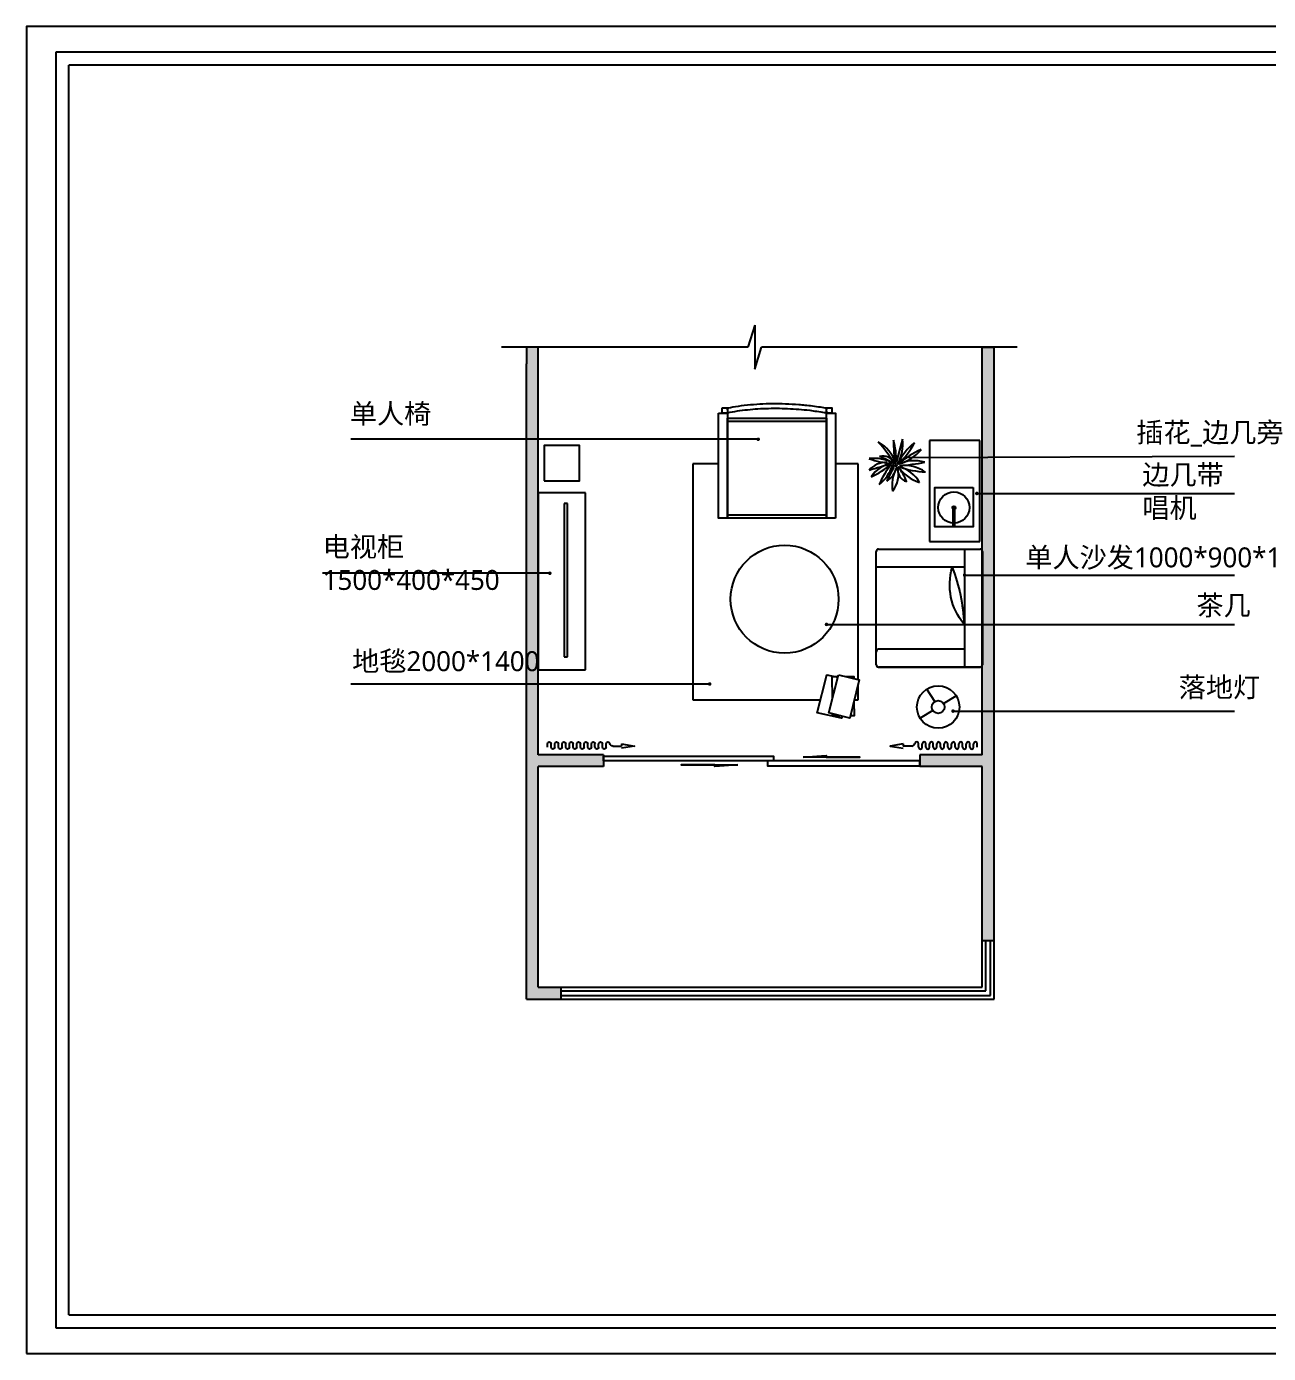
# Model space of a CAD drawing. Extents: x 96704 to 336282, y 34580 to 122302.
# Drawn here: x 207873 to 218399, y 93123 to 104371 of the extents above; entities that cross this region are included whole.
import ezdxf

# ---------------------------------------------------------------- set-up
doc = ezdxf.new("R2010")
doc.units = 0
doc.header["$LTSCALE"] = 1000
doc.header["$MEASUREMENT"] = 0
for name, color, linetype in [('A-rc 混凝土墙', 255, 'Continuous'), ('A-WINDOW-门窗', 153, 'Continuous'), ('FF-PLANTS', 86, 'Continuous'), ('PM-家具', 146, 'Continuous'), ('PUB_DIM', 3, 'Continuous'), ('PUB_TEXT', 7, 'Continuous'), ('WINDOW', 4, 'Continuous'), ('活动家具', 7, 'Continuous')]:
    doc.layers.add(name, color=color, linetype=linetype)
doc.styles.add('_TCH_DIM', font='SIMPLEX', dxfattribs={"bigfont": 'GBCBIG'})
doc.styles.get("Standard").update_dxf_attribs({"font": 'gbenor.shx', "bigfont": 'gbcbig.shx'})
doc.dimstyles.new('ISO-25', dxfattribs={"dimtxt": 2.5, "dimasz": 2.5, "dimexe": 1.25, "dimexo": 0.625, "dimtad": 1, "dimtxsty": 'Standard', "dimcen": 2.5, "dimadec": 0, "dimazin": 0, "dimtfac": 1, "dimtmove": 0, "dimatfit": 3, "dimfxl": 1, "dimarcsym": 0})
pattern_1 = [(225, (272146.878, 124995.736), (17.6776695, -17.6776695), []), (230, (272146.88, 124995.736), (-71.72602, 6.275213), [7.5, -82.5]), (175, (272146.88, 124995.736), (13.87513, -75.21921), [6, -66]), (280.4514, (272140.9, 124996.26), (-57.85094, -68.943954), [6.37402, -70.11421]), (226.1842, (272146.88, 124975.74), (-106.7241, 16.5519), [11.25, -123.75]), (276.6356, (272137.98, 124977.12), (-93.46627, -97.41179), [9.56103, -105.1713]), (171.1842, (272146.88, 124975.74), (-93.4662, -97.41186), [9, -99]), (201, (272136.88, 124980.736), (-59.690705, 40.26189), [7.5, -82.5]), (146, (272136.88, 124980.736), (-24.33153, -72.515005), [6, -66]), (251.4514, (272131.904, 124984.09), (-84.02226, -32.25305), [6.37402, -70.11421]), (217.5, (272146.878, 124995.736), (-1.215986, -33.289385), [0, -65.2, 0, -67, 0, -66.25]), (187.5, (272146.88, 124995.736), (-26.306954, -39.441171), [0, -38.2, 0, -63.7, 0, -25.25]), (147.5, (272169.178, 124995.736), (-53.382244, 2.255487), [0, -25, 0, -78, 0, -103.5]), (137.5, (272179.18, 124995.736), (-58.318617, -10.010498), [0, -32.5, 0, -51.8, 0, -73.5])]

# ---------------------------------------------------------------- blocks, each defined once
blk = doc.blocks.new('图框2')
at = {"color": 251}
for p, q in [((25027, 17757), (372, 17757)), ((372, 17757), (372, 493)), ((372, 493), (25027, 493))]:
    blk.add_line(p, q, dxfattribs=at)
for p, q in [((24853, 17583), (546, 17583)), ((546, 667), (546, 17583)), ((546, 667), (24853, 667))]:
    blk.add_line(p, q)
blk.add_lwpolyline([(-25, 145), (25375, 145), (25375, 18105), (-25, 18105)], close=True)
blk = doc.blocks.new('wetghfwefw')
at = {"layer": 'A-WINDOW-门窗', "color": 9}
for p, q in [((10350, 3958), (10277, 3958)), ((10407, 3948), (10407, 3977)), ((10438, 3948), (10438, 3977)), ((10470, 3948), (10470, 3977)), ((10501, 3948), (10501, 3977)), ((10532, 3948), (10532, 3977)), ((10563, 3948), (10563, 3977)), ((10594, 3948), (10594, 3977)), ((10625, 3948), (10625, 3977)), ((10656, 3948), (10656, 3977)), ((10687, 3948), (10687, 3977)), ((10718, 3948), (10718, 3977)), ((10749, 3948), (10749, 3977)), ((10780, 3948), (10780, 3977)), ((10811, 3948), (10811, 3977)), ((10842, 3948), (10842, 3977)), ((10873, 3948), (10873, 3977)), ((10904, 3948), (10904, 3977))]:
    blk.add_line(p, q, dxfattribs=at)
for points in [[(10277, 3976), (10167, 3958), (10277, 3941)], [(10277, 3976), (10277, 3958)]]:
    blk.add_lwpolyline(points, dxfattribs=at)
for centre, radius, start, end in [((10350, 3985), 27, 270, 348.9905), ((10392, 3977), 15.5, 0, 168.9905), ((10423, 3948), 15.5, 180, 0), ((10454, 3977), 15.5, 0, 180), ((10485, 3948), 15.5, 180, 0), ((10516, 3977), 15.5, 0, 180), ((10547, 3948), 15.5, 180, 0), ((10578, 3977), 15.5, 0, 180), ((10609, 3948), 15.5, 180, 0), ((10640, 3977), 15.5, 0, 180), ((10671, 3948), 15.5, 180, 0), ((10702, 3977), 15.5, 0, 180), ((10733, 3948), 15.5, 180, 0), ((10765, 3977), 15.5, 0, 180), ((10796, 3948), 15.5, 180, 0), ((10827, 3977), 15.5, 0, 180), ((10858, 3948), 15.5, 180, 0), ((10889, 3977), 15.5, 0, 180)]:
    blk.add_arc(centre, radius, start, end, dxfattribs=at)
blk = doc.blocks.new('54645765767')
for p, q in [((-132508, -22070), (-132508, -22495)), ((-131653, -22070), (-132508, -22070)), ((-131653, -22495), (-131653, -22070)), ((-132508, -22495), (-131653, -22495))]:
    blk.add_line(p, q)
for points in [[(-132111, -22125), (-131776, -22125), (-131776, -22451), (-132111, -22451)], [(-131938, -22285), (-131788, -22285), (-131788, -22294), (-131938, -22294)]]:
    blk.add_lwpolyline(points, close=True)
for centre, major_axis, ratio in [((-131940, -22289), (0, -133), 0.996211), ((-131938, -22289), (0, -14.3), 0.958156)]:
    blk.add_ellipse(centre, major_axis=major_axis, ratio=ratio)
blk = doc.blocks.new('56547665767')
for p, q in [((-128594, -22123), (-128541, -21925)), ((-128623, -22160), (-128652, -22213))]:
    blk.add_line(p, q)
for centre, radius, start, end in [((-129146, -22092), 550, 357.3527, 16.7883), ((-127343, -21933), 1276, 180.0406, 189.2545), ((-128899, -21964), 360, 332.5578, 6.201), ((-128889, -22213), 300, 17.0473, 61.9276), ((-129539, -22682), 1078, 30.5938, 42.8173), ((-128166, -22317), 454, 127.198, 155.6633), ((-129084, -21600), 736, 313.3426, 331.0902), ((-128096, -22685), 732, 113.0908, 131.3416), ((-128661, -21789), 356, 283.5808, 321.3981), ((-128784, -22425), 338, 60.7276, 97.1833), ((-128608, -21493), 636, 249.9068, 267.3206), ((-128684, -22312), 189, 87.2952, 138.3612), ((-131808, -11688), 10914, 285.8626, 286.9), ((-128591, -22386), 259, 99.8628, 146.7938), ((-129113, -21577), 733, 294.5444, 310.3893), ((-128080, -22587), 716, 141.6493, 157.0931), ((-128974, -22027), 367, 309.798, 340.3125), ((-128709, -22176), 109, 23.5543, 105.4167), ((-129006, -22772), 750, 58.4211, 69.0755), ((-128623, -22152), 6.7, 231.0779, 160.3125), ((-128265, -21919), 396, 217.0365, 250.1741), ((-128443, -22435), 327, 74.0908, 114.731), ((-128888, -19052), 3115, 275.8835, 279.8947), ((-128527, -22461), 313, 55.4562, 97.3507), ((-128787, -22111), 204, 303.2932, 344.4946), ((-128029, -22540), 696, 147.3863, 158.1538), ((-128325, -22315), 306, 153.2316, 189.604), ((-128805, -22224), 228, 321.3411, 16.1962), ((-128476, -22180), 109, 169.4664, 253.7979), ((-128970, -22472), 500, 21.9119, 38.5429), ((-128308, -21405), 799, 250.9603, 267.0647), ((-128641, -22428), 278, 29.4585, 74.8757)]:
    blk.add_arc(centre, radius, start, end)
for points in [[(-128629, -22135), (-128579, -22143), (-128621, -22155), (-128592, -22165)], [(-128599, -22126), (-128579, -22131), (-128599, -22137), (-128579, -22142)]]:
    blk.add_solid(points)
blk = doc.blocks.new('345668009')
for points in [[(-136082, -21578), (-136037, -21578), (-136037, -21623), (-136082, -21623)], [(-135197, -21579), (-135152, -21579), (-135152, -21624), (-135197, -21624)], [(-136112, -21623), (-136037, -21623), (-136037, -22514), (-136112, -22514)]]:
    blk.add_lwpolyline(points, close=True)
for points in [[(-135122, -22514), (-136037, -22514), (-136037, -21664)], [(-136037, -21664), (-135197, -21664), (-135197, -22516)], [(-135197, -22488), (-136037, -22488), (-136037, -21690)], [(-136037, -21690), (-135197, -21690), (-135197, -22516)], [(-135197, -22516), (-135197, -21623)], [(-135197, -21623), (-135122, -21623), (-135122, -22514)]]:
    blk.add_lwpolyline(points)
blk.add_open_spline([(-136037, -21619), (-135655, -21544), (-135197, -21619), (-135197, -21600), (-135197, -21581), (-135655, -21507), (-136037, -21581), (-136037, -21600), (-136037, -21618)], degree=2, knots=[0, 0, 0, 1, 1, 2, 2, 3, 3, 4, 4, 4])
blk = doc.blocks.new('54657676')
for points in [[(-133808, -22502), (-133812, -22518), (-134018, -22474), (-133938, -22151), (-133844, -22171)], [(-133889, -22353), (-133891, -22167), (-133843, -22166)], [(-133779, -22166), (-133708, -22166), (-133708, -22184)], [(-133707, -22374), (-133706, -22499), (-133738, -22499)], [(-133819, -22499), (-133889, -22500), (-133889, -22482)]]:
    blk.add_lwpolyline(points)
blk.add_lwpolyline([(-133839, -22151), (-133662, -22195), (-133743, -22518), (-133920, -22474)], close=True)
blk = doc.blocks.new('4365465656')
for p, q in [((-152011, -22889), (-152011, -22029)), ((-152011, -22889), (-152011, -22029)), ((-151991, -22009), (-151031, -22009)), ((-151011, -22029), (-151011, -22889)), ((-151011, -22889), (-151011, -22029)), ((-151011, -22889), (-151011, -22039)), ((-151011, -22159), (-152011, -22159)), ((-151861, -22909), (-151861, -22159)), ((-151161, -22159), (-151161, -22889)), ((-151031, -22909), (-151991, -22909)), ((-151091, -22909), (-151991, -22909)), ((-151031, -22909), (-151141, -22909))]:
    blk.add_line(p, q)
blk.add_lwpolyline([(-151854, -22264, -0.083637), (-151376, -22166, -0.251952)], format="xyb", close=True)
for centre, start, end in [((-151991, -22029), 90, 180), ((-151031, -22029), 0, 90), ((-151991, -22889), 180, 270), ((-151141, -22889), 180, 270), ((-151031, -22889), 270, 0), ((-151031, -22889), 270, 0)]:
    blk.add_arc(centre, 20, start, end)

msp = doc.modelspace()

# ---------------------------------------------------------------- hatches: boundary and pattern name
at = {"layer": '活动家具'}
h = msp.add_hatch(dxfattribs=at)
h.set_pattern_fill('钢筋混凝土', color=251, scale=10, angle=180)
h.set_pattern_definition(pattern_1)
h.paths.add_polyline_path([(212109.3, 96127), (212399.9, 96127), (212399.9, 96227), (212209.3, 96227), (212209.3, 98098.8), (212763.7, 98098.8), (212763.7, 98198.8), (212209.3, 98198.8), (212209.3, 101653), (212109.3, 101653), (212109.3, 101513.4)])
h = msp.add_hatch(dxfattribs=at)
h.set_pattern_fill('钢筋混凝土', color=251, scale=10, angle=180)
h.set_pattern_definition(pattern_1)
h.paths.add_polyline_path([(215973.8, 98198.8), (215443.8, 98198.8), (215443.8, 98098.8), (215973.8, 98098.8), (215973.8, 96624.4), (216073.8, 96624.4), (216073.8, 101653), (215973.8, 101653)])

# ---------------------------------------------------------------- linework, layer by layer
at = {"layer": 'A-rc 混凝土墙'}
for p, q in [((212109.3, 101653), (212109.3, 101513.4)), ((212209.3, 98198.8), (212209.3, 101653)), ((215973.8, 98198.8), (215973.8, 101653)), ((215973.8, 101653), (216073.8, 101653)), ((216073.8, 96624.4), (216073.8, 101653)), ((212109.3, 96127), (212109.3, 101513.4)), ((212763.7, 98198.8), (212209.3, 98198.8)), ((212763.7, 98198.8), (212763.7, 98098.8)), ((215973.8, 98198.8), (215443.8, 98198.8)), ((215443.8, 98198.8), (215443.8, 98098.8)), ((212763.7, 98098.8), (212209.3, 98098.8)), ((212209.3, 96227), (212209.3, 98098.8)), ((215973.8, 98098.8), (215443.8, 98098.8)), ((215973.8, 96624.4), (215973.8, 98098.8)), ((215973.8, 96624.4), (216073.8, 96624.4)), ((212209.3, 96227), (212399.9, 96227)), ((212399.9, 96227), (212399.9, 96127)), ((212109.3, 96127), (212399.9, 96127))]:
    msp.add_line(p, q, dxfattribs=at)
at = {"layer": 'A-WINDOW-门窗', "color": 9}
msp.add_line((212209.3, 100419.3), (212209.3, 98919.3), dxfattribs=at)
at = {"layer": 'PM-家具'}
for p, q in [((213521, 100664.1), (213521, 98664.1)), ((213738.3, 100664.1), (213521, 100664.1)), ((214921, 100664.1), (214728.3, 100664.1)), ((214921, 98834.6), (214921, 100664.1)), ((212609.3, 100419.3), (212209.3, 100419.3)), ((212609.3, 98919.3), (212609.3, 100419.3)), ((212428.5, 100327.7), (212428.5, 99027.7)), ((212458.5, 100327.7), (212428.5, 100327.7)), ((212458.5, 99027.7), (212458.5, 100327.7)), ((212428.5, 99027.7), (212458.5, 99027.7)), ((212209.3, 98919.3), (212609.3, 98919.3)), ((214921, 98664.1), (214921, 98794.1)), ((213521, 98664.1), (214601.9, 98664.1)), ((214888.6, 98664.1), (214921, 98664.1))]:
    msp.add_line(p, q, dxfattribs=at)
msp.add_lwpolyline([(212259.3, 100519.3), (212559.3, 100519.3), (212559.3, 100819.3), (212259.3, 100819.3)], close=True, dxfattribs=at)
at = {"layer": 'PM-家具', "color": 250}
for points in [[(215570.7, 98648.5), (215503.9, 98755.4)], [(215645.2, 98631.5), (215752, 98698.4)], [(215553.7, 98574.1), (215446.9, 98507.3)]]:
    msp.add_lwpolyline(points, dxfattribs=at)
at = {"layer": 'PM-家具'}
for centre, radius in [((214298.1, 99517.1), 457.5), ((215599.4, 98602.8), 180)]:
    msp.add_circle(centre, radius, dxfattribs=at)
at = {"layer": 'PM-家具', "color": 250}
msp.add_circle((215599.4, 98602.8), 54, dxfattribs=at)
at = {"layer": 'PUB_DIM'}
for p, q in [((214045.4, 101839.3), (213987.4, 101653)), ((214045.4, 101839.3), (214045.4, 101466.7)), ((213987.4, 101653), (211898.6, 101653)), ((214045.4, 101466.7), (214103.4, 101653)), ((216269.2, 101653), (214103.4, 101653))]:
    msp.add_line(p, q, dxfattribs=at)
at = {"layer": 'WINDOW'}
for p, q in [((215973.8, 96227), (215973.8, 96624.4)), ((216003.8, 96197), (216003.8, 96624.4)), ((216043.8, 96157), (216043.8, 96624.4)), ((216073.8, 96127), (216073.8, 96624.4)), ((212399.9, 96227), (215973.8, 96227)), ((212399.9, 96197), (216003.8, 96197)), ((212399.9, 96157), (216043.8, 96157)), ((212399.9, 96127), (216073.8, 96127))]:
    msp.add_line(p, q, dxfattribs=at)
for points in [[(212763.7, 98186.5), (214203.3, 98186.5), (214203.3, 98145.6), (212763.7, 98145.6)], [(215443.8, 98145.6), (214153.3, 98145.6), (214153.3, 98104.6), (215443.8, 98104.6)]]:
    msp.add_lwpolyline(points, close=True, dxfattribs=at)
for points in [[(213902.2, 98113.2), (213705.5, 98098.8), (213705.5, 98113.2), (213422.2, 98113.2), (213902.2, 98113.2)], [(214454.4, 98177.9), (214651.1, 98192.3), (214651.1, 98177.9), (214934.4, 98177.9), (214454.4, 98177.9)]]:
    msp.add_lwpolyline(points, dxfattribs=at)

# ---------------------------------------------------------------- block references
at = {"xscale": 0.6263055771723246, "yscale": 0.6263055771723246, "zscale": 0.6263055771723246}
msp.add_blockref('图框2', (207888.3, 93032.1), dxfattribs=at)
at = {"xscale": -1}
msp.add_blockref('wetghfwefw', (223191.8, 94314.2), dxfattribs=at)
msp.add_blockref('wetghfwefw', (205026, 94314.2))
at = {"layer": 'FF-PLANTS'}
msp.add_blockref('56547665767', (343839.7, 122798.1), dxfattribs=at)
at = {"layer": 'PM-家具'}
for name, p in [('345668009', (349850.3, 122716.8)), ('54657676', (348592.7, 121027.4))]:
    msp.add_blockref(name, p, dxfattribs=at)
at = {"layer": 'PM-家具', "rotation": 270}
for name, p in [('54645765767', (238021.6, -31646.1)), ('4365465656', (237983.3, -52069.1))]:
    msp.add_blockref(name, p, dxfattribs=at)

# ---------------------------------------------------------------- texts
at = {"layer": 'PUB_TEXT', "char_height": 168.794, "attachment_point": 1, "style": '_TCH_DIM'}
for s, insert, width in [('{\\fMicrosoft YaHei|b0|i0|c134|p34;单人椅}', (210612.7, 101173.7, 0), 869.752), ('{\\fMicrosoft YaHei|b0|i0|c134|p34;插花_边几旁}', (217278.5, 101015.5, 0), 1829.262), ('{\\fMicrosoft YaHei|b0|i0|c134|p34;边几带唱机}', (217329.9, 100656.7, 0), 869.752), ('{\\fMicrosoft YaHei|b0|i0|c134|p34;电视柜1500*400*450}', (210382.7, 100045.7, 0), 1914.146), ('{\\fMicrosoft YaHei|b0|i0|c134|p34;单人沙发1000*900*1000}', (216338.5, 99955.7, 0), 2878.339), ('{\\fMicrosoft YaHei|b0|i0|c134|p34;茶几}', (217788.5, 99549.6, 0), 869.752), ('{\\fMicrosoft YaHei|b0|i0|c134|p34;地毯2000*1400}', (210632.7, 99075.7, 0), 1614.146), ('{\\fMicrosoft YaHei|b0|i0|c134|p34;落地灯}', (217638.5, 98854.9, 0), 869.752)]:
    msp.add_mtext(s, dxfattribs=dict(at, insert=insert, width=width))

# ---------------------------------------------------------------- leaders
at = {"layer": 'PUB_DIM'}
for points in [[(214074, 100872.4, 0), (210620, 100872.4, 0)], [(215323.5, 100716.9, 0), (218110.1, 100729, 0)], [(215927.3, 100413.2), (218110.1, 100413.2)], [(212307.8, 99736.9, 0), (210380, 99736.9, 0)], [(215823.8, 99720.8, 0), (218110.1, 99720.8, 0)], [(214653.4, 99303.1, 0), (218110.1, 99303.1, 0)], [(213662.8, 98798, 0), (210620, 98798, 0)], [(215725.6, 98568.4, 0), (218110.1, 98568.4, 0)]]:
    msp.add_leader(points, dimstyle='ISO-25', override={"dimscale": 0, "dimasz": 120, "dimtad": 0, "dimldrblk": 'DotSmall', "dimfxl": 100, "dimfxlon": 1, "dimarcsym": 1}, dxfattribs=at)

doc.saveas('drawing.dxf')
